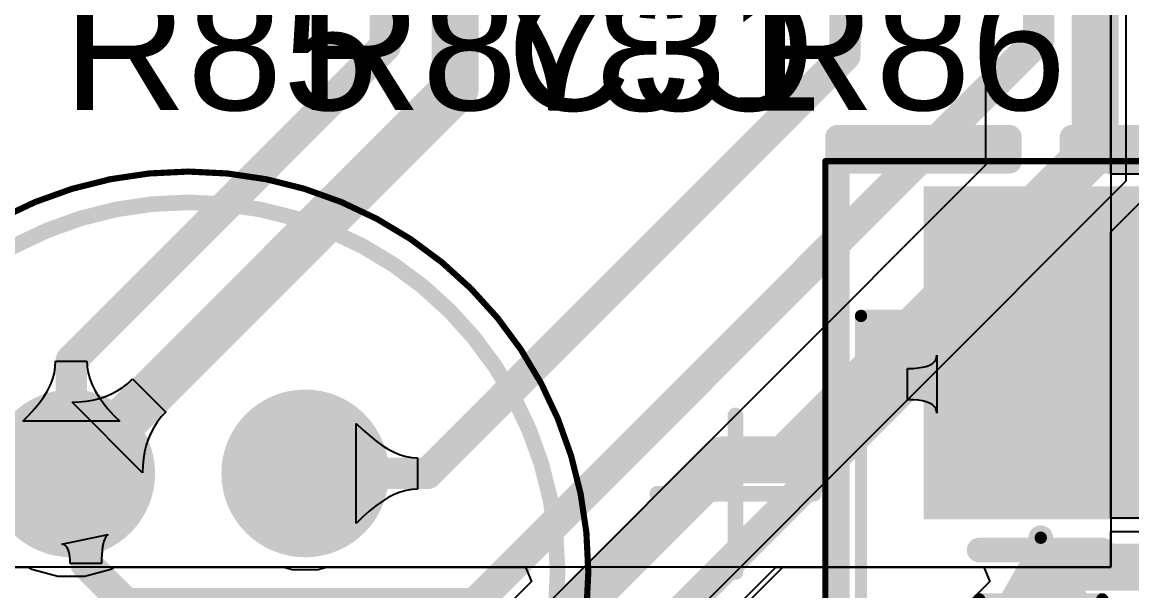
# Model space of a CAD drawing. Header units: inches. Extents: x 1.37 to 4.6, y 1.74 to 5.29.
# Drawn here: x 1.5719 to 1.9268, y 4.199 to 4.3807 of the extents above; entities that cross this region are included whole.
import ezdxf

# ---------------------------------------------------------------- set-up
doc = ezdxf.new("R2010")
doc.units = ezdxf.units.IN
doc.header["$MEASUREMENT"] = 0
for name, color, linetype in [('BottomLayer', 5, 'Continuous'), ('BottomOverlay', 54, 'Continuous'), ('BottomSolder', 6, 'Continuous'), ('Mechanical13', 56, 'Continuous'), ('Mechanical15', 56, 'Continuous'), ('MultiLayer', 9, 'Continuous'), ('PadHoleLayer', 156, 'Continuous'), ('TopLayer', 1, 'Continuous'), ('TopOverlay', 2, 'Continuous'), ('TopPaste', 8, 'Continuous'), ('TopSolder', 216, 'Continuous')]:
    doc.layers.add(name, color=color, linetype=linetype)
doc.styles.add('Arial', font='', dxfattribs={"height": 0.2})
doc.styles.get('Arial').set_extended_font_data('Arial')

# ---------------------------------------------------------------- blocks, each defined once
blk = doc.blocks.new('MIC_POM_2740P_C33_R_128')
at = {"layer": 'BottomLayer'}
h = blk.add_hatch(color=5, dxfattribs=at)
edge = h.paths.add_edge_path()
edge.add_arc((-0.0374, 0.0315), 0.0228, 0, 360)
h = blk.add_hatch(color=5, dxfattribs=at)
edge = h.paths.add_edge_path()
edge.add_arc((0.0374, 0.0315), 0.0228, 0, 360)
at = {"layer": 'BottomSolder'}
h = blk.add_hatch(color=6, dxfattribs=at)
edge = h.paths.add_edge_path()
edge.add_arc((-0.0374, 0.0315), 0.0268, 0, 360)
h = blk.add_hatch(color=6, dxfattribs=at)
edge = h.paths.add_edge_path()
edge.add_arc((0.0374, 0.0315), 0.0268, 0, 360)
at = {"layer": 'MultiLayer'}
h = blk.add_hatch(color=9, dxfattribs=at)
edge = h.paths.add_edge_path()
edge.add_arc((-0.0374, 0.0315), 0.0228, 0, 360)
h = blk.add_hatch(color=9, dxfattribs=at)
edge = h.paths.add_edge_path()
edge.add_arc((0.0374, 0.0315), 0.0228, 0, 360)
at = {"layer": 'PadHoleLayer'}
h = blk.add_hatch(color=156, dxfattribs=at)
edge = h.paths.add_edge_path()
edge.add_arc((-0.0374, 0.0315), 0.0128, 0, 360)
h = blk.add_hatch(color=156, dxfattribs=at)
edge = h.paths.add_edge_path()
edge.add_arc((0.0374, 0.0315), 0.0128, 0, 360)
at = {"layer": 'TopLayer'}
h = blk.add_hatch(color=1, dxfattribs=at)
edge = h.paths.add_edge_path()
edge.add_arc((-0.0374, 0.0315), 0.0228, 0, 360)
h = blk.add_hatch(color=1, dxfattribs=at)
edge = h.paths.add_edge_path()
edge.add_arc((0.0374, 0.0315), 0.0228, 0, 360)
at = {"layer": 'TopSolder'}
h = blk.add_hatch(color=216, dxfattribs=at)
edge = h.paths.add_edge_path()
edge.add_arc((-0.0374, 0.0315), 0.0268, 0, 360)
h = blk.add_hatch(color=216, dxfattribs=at)
edge = h.paths.add_edge_path()
edge.add_arc((0.0374, 0.0315), 0.0268, 0, 360)
at = {"layer": 'Mechanical13'}
for points, const_width in [([(0.11811, 0, 1), (-0.11811, 0, 1)], 0.005), ([(0.17375, 0.05, 1), (0.17625, 0.05, 1)], 0.0025), ([(0.14875, 0.025, 1), (0.15125, 0.025, 1)], 0.0025), ([(0.19875, 0.025, 1), (0.20125, 0.025, 1)], 0.0025), ([(0.11686, 0, 1), (0.11936, 0, 1)], 0.0025), ([(0.17375, 0, 1), (0.17625, 0, 1)], 0.0025)]:
    blk.add_lwpolyline(points, format="xyb", close=True, dxfattribs=dict(at, const_width=const_width))
at = {"layer": 'Mechanical13', "const_width": 0.005}
for points in [[(0.175, 0), (0.175, 0.05)], [(0.15, 0.025), (0.2, 0.025)]]:
    blk.add_lwpolyline(points, dxfattribs=at)
at = {"layer": 'Mechanical15'}
for points, const_width in [([(0.12795, 0, 1), (-0.12795, 0, 1)], 0.00197), ([(0.12746, 0, 1), (0.12844, 0, 1)], 0.000984)]:
    blk.add_lwpolyline(points, format="xyb", close=True, dxfattribs=dict(at, const_width=const_width))
at = {"layer": 'TopOverlay'}
for points, const_width in [([(0.11811, 0, 1), (-0.11811, 0, 1)], 0.005), ([(0.17375, 0.05, 1), (0.17625, 0.05, 1)], 0.0025), ([(0.14875, 0.025, 1), (0.15125, 0.025, 1)], 0.0025), ([(0.19875, 0.025, 1), (0.20125, 0.025, 1)], 0.0025), ([(0.11686, 0, 1), (0.11936, 0, 1)], 0.0025), ([(0.17375, 0, 1), (0.17625, 0, 1)], 0.0025)]:
    blk.add_lwpolyline(points, format="xyb", close=True, dxfattribs=dict(at, const_width=const_width))
at = {"layer": 'TopOverlay', "const_width": 0.005}
for points in [[(0.175, 0), (0.175, 0.05)], [(0.15, 0.025), (0.2, 0.025)]]:
    blk.add_lwpolyline(points, dxfattribs=at)
blk = doc.blocks.new('DIODE_SMA_146')
at = {"layer": 'Mechanical13'}
blk.add_hatch(color=56, dxfattribs=at).paths.add_polyline_path([(0.06619, -0.05748), (0.09055, -0.05748), (0.09055, 0.05748), (0.06619, 0.05748)])
at = {"layer": 'TopLayer'}
for points in [[(-0.12795, -0.03346), (-0.12795, 0.03346), (-0.02953, 0.03346), (-0.02953, -0.03346)], [(0.02953, -0.03346), (0.02953, 0.03346), (0.12795, 0.03346), (0.12795, -0.03346)]]:
    blk.add_hatch(color=1, dxfattribs=at).paths.add_polyline_path(points)
at = {"layer": 'TopPaste'}
for points in [[(-0.12795, -0.03346), (-0.12795, 0.03346), (-0.02953, 0.03346), (-0.02953, -0.03346)], [(0.02953, -0.03346), (0.02953, 0.03346), (0.12795, 0.03346), (0.12795, -0.03346)]]:
    blk.add_hatch(color=8, dxfattribs=at).paths.add_polyline_path(points)
at = {"layer": 'TopSolder'}
for points in [[(-0.13195, -0.03746), (-0.13195, 0.03746), (-0.02553, 0.03746), (-0.02553, -0.03746)], [(0.02553, -0.03746), (0.02553, 0.03746), (0.13195, 0.03746), (0.13195, -0.03746)]]:
    blk.add_hatch(color=216, dxfattribs=at).paths.add_polyline_path(points)
at = {"layer": 'Mechanical13', "const_width": 0.00394}
for points in [[(-0.09055, 0.05748), (-0.09055, -0.05748)], [(-0.09055, 0.05748), (0.09055, 0.05748)], [(0.09055, 0.05748), (0.09055, -0.05748)], [(-0.09055, -0.05748), (0.09055, -0.05748)]]:
    blk.add_lwpolyline(points, dxfattribs=at)
at = {"layer": 'Mechanical13', "const_width": 0.00197}
for points in [[(-0.09154, 0.05748, 1), (-0.08957, 0.05748, 1)], [(-0.09154, 0.05748, 1), (-0.08957, 0.05748, 1)], [(0.08957, 0.05748, 1), (0.09154, 0.05748, 1)], [(0.08957, 0.05748, 1), (0.09154, 0.05748, 1)], [(-0.09154, -0.05748, 1), (-0.08957, -0.05748, 1)], [(-0.09154, -0.05748, 1), (-0.08957, -0.05748, 1)], [(0.08957, -0.05748, 1), (0.09154, -0.05748, 1)], [(0.08957, -0.05748, 1), (0.09154, -0.05748, 1)]]:
    blk.add_lwpolyline(points, format="xyb", close=True, dxfattribs=at)
at = {"layer": 'Mechanical15'}
for points, const_width in [([(-0.14, 0.0689), (-0.14, -0.0689)], 0.00197), ([(-0.14, 0.0689), (0.14, 0.0689)], 0.00197), ([(0.14, 0.0689), (0.14, -0.0689)], 0.00197), ([(0, 0.01969), (0, -0.01969)], 0.00394), ([(-0.01969, 0), (0.01969, 0)], 0.00394), ([(-0.14, -0.0689), (0.14, -0.0689)], 0.00197)]:
    blk.add_lwpolyline(points, dxfattribs=dict(at, const_width=const_width))
for points, const_width in [([(-0.14049, 0.0689, 1), (-0.13951, 0.0689, 1)], 0.000984), ([(-0.14049, 0.0689, 1), (-0.13951, 0.0689, 1)], 0.000984), ([(0.13951, 0.0689, 1), (0.14049, 0.0689, 1)], 0.000984), ([(0.13951, 0.0689, 1), (0.14049, 0.0689, 1)], 0.000984), ([(-0.00098, 0.01969, 1), (0.00098, 0.01969, 1)], 0.00197), ([(-0.02067, 0, 1), (-0.0187, 0, 1)], 0.00197), ([(0.0187, 0, 1), (0.02067, 0, 1)], 0.00197), ([(-0.00098, -0.01969, 1), (0.00098, -0.01969, 1)], 0.00197), ([(-0.14049, -0.0689, 1), (-0.13951, -0.0689, 1)], 0.000984), ([(-0.14049, -0.0689, 1), (-0.13951, -0.0689, 1)], 0.000984), ([(0.13951, -0.0689, 1), (0.14049, -0.0689, 1)], 0.000984), ([(0.13951, -0.0689, 1), (0.14049, -0.0689, 1)], 0.000984)]:
    blk.add_lwpolyline(points, format="xyb", close=True, dxfattribs=dict(at, const_width=const_width))
at = {"layer": 'TopOverlay', "const_width": 0.00787}
for points in [[(-0.145, 0.065), (0.14764, 0.065)], [(-0.145, 0.065), (-0.145, 0.04626)], [(0.14, 0.065), (0.14, 0.01)], [(0.14764, 0.065), (0.14764, 0.01)], [(0.01575, 0.01969), (0.01575, -0.01969)], [(-0.01181, 0.01575), (0.01575, 0)], [(-0.01181, 0.01575), (-0.01181, -0.01969)], [(0.14, 0.01), (0.14764, 0.01)], [(-0.01969, 0), (-0.01181, 0)], [(0.01575, 0), (-0.01181, -0.01969)], [(0.01575, 0), (0.01969, 0)], [(0.14, -0.01), (0.14, -0.065)], [(0.14, -0.01), (0.14764, -0.01)], [(0.14764, -0.01), (0.14764, -0.065)], [(-0.145, -0.04626), (-0.145, -0.065)], [(-0.145, -0.065), (0.14764, -0.065)]]:
    blk.add_lwpolyline(points, dxfattribs=at)
at = {"layer": 'TopOverlay', "const_width": 0.00394}
for points in [[(-0.14697, 0.065, 1), (-0.14303, 0.065, 1)], [(-0.14697, 0.065, 1), (-0.14303, 0.065, 1)], [(0.13803, 0.065, 1), (0.14197, 0.065, 1)], [(0.14567, 0.065, 1), (0.14961, 0.065, 1)], [(0.14567, 0.065, 1), (0.14961, 0.065, 1)], [(-0.14697, 0.04626, 1), (-0.14303, 0.04626, 1)], [(0.01378, 0.01969, 1), (0.01772, 0.01969, 1)], [(-0.01378, 0.01575, 1), (-0.00984, 0.01575, 1)], [(-0.01378, 0.01575, 1), (-0.00984, 0.01575, 1)], [(0.13803, 0.01, 1), (0.14197, 0.01, 1)], [(0.13803, 0.01, 1), (0.14197, 0.01, 1)], [(0.14567, 0.01, 1), (0.14961, 0.01, 1)], [(0.14567, 0.01, 1), (0.14961, 0.01, 1)], [(-0.02165, 0, 1), (-0.01772, 0, 1)], [(-0.01378, 0, 1), (-0.00984, 0, 1)], [(0.01378, 0, 1), (0.01772, 0, 1)], [(0.01378, 0, 1), (0.01772, 0, 1)], [(0.01378, 0, 1), (0.01772, 0, 1)], [(0.01772, 0, 1), (0.02165, 0, 1)], [(0.13803, -0.01, 1), (0.14197, -0.01, 1)], [(0.13803, -0.01, 1), (0.14197, -0.01, 1)], [(0.14567, -0.01, 1), (0.14961, -0.01, 1)], [(0.14567, -0.01, 1), (0.14961, -0.01, 1)], [(-0.01378, -0.01969, 1), (-0.00984, -0.01969, 1)], [(-0.01378, -0.01969, 1), (-0.00984, -0.01969, 1)], [(0.01378, -0.01969, 1), (0.01772, -0.01969, 1)], [(-0.14697, -0.04626, 1), (-0.14303, -0.04626, 1)], [(-0.14697, -0.065, 1), (-0.14303, -0.065, 1)], [(-0.14697, -0.065, 1), (-0.14303, -0.065, 1)], [(0.13803, -0.065, 1), (0.14197, -0.065, 1)], [(0.14567, -0.065, 1), (0.14961, -0.065, 1)], [(0.14567, -0.065, 1), (0.14961, -0.065, 1)]]:
    blk.add_lwpolyline(points, format="xyb", close=True, dxfattribs=at)

msp = doc.modelspace()

# ---------------------------------------------------------------- linework, layer by layer
at = {"layer": 'BottomLayer'}
for p, q in [((1.92, 5.03344), (1.92, 4.20656)), ((1.925, 4.33), (1.925, 4.595)), ((1.88, 4.585), (1.88, 4.335)), ((1.88, 4.335), (1.605, 4.06)), ((1.645, 4.05), (1.925, 4.33)), ((1.92, 4.31365), (1.93068, 4.32432)), ((1.92, 4.22217), (1.92, 4.31365)), ((1.60564, 4.26526), (1.60719, 4.26669)), ((1.60719, 4.26669), (1.61779, 4.25609)), ((1.59859, 4.26108), (1.60048, 4.2619)), ((1.60048, 4.2619), (1.60229, 4.26287)), ((1.60229, 4.26287), (1.60401, 4.26399)), ((1.60401, 4.26399), (1.60564, 4.26526)), ((1.58783, 4.25929), (1.59015, 4.25934)), ((1.61039, 4.23672), (1.58783, 4.25929)), ((1.59015, 4.25934), (1.59239, 4.25955)), ((1.59239, 4.25955), (1.59454, 4.25991)), ((1.59454, 4.25991), (1.59661, 4.26042)), ((1.59661, 4.26042), (1.59859, 4.26108)), ((1.61779, 4.25609), (1.61637, 4.25454)), ((1.61397, 4.25118), (1.613, 4.24938)), ((1.61509, 4.2529), (1.61397, 4.25118)), ((1.61637, 4.25454), (1.61509, 4.2529)), ((1.613, 4.24938), (1.61218, 4.24749)), ((1.61152, 4.24551), (1.61101, 4.24344)), ((1.61218, 4.24749), (1.61152, 4.24551)), ((1.61065, 4.24129), (1.61045, 4.23905)), ((1.61101, 4.24344), (1.61065, 4.24129)), ((1.61045, 4.23905), (1.61039, 4.23672)), ((1.95351, 4.22217), (1.92, 4.22217)), ((1.92, 4.20656), (1.5, 4.20656)), ((1.50426, 4.20656), (1.57385, 4.20656)), ((1.57385, 4.20656), (1.57494, 4.20594)), ((1.57494, 4.20594), (1.58328, 4.2037)), ((1.59192, 4.2037), (1.60026, 4.20594)), ((1.60026, 4.20594), (1.60134, 4.20656)), ((1.60134, 4.20656), (1.65562, 4.20656)), ((1.65562, 4.20656), (1.65836, 4.20583)), ((1.65836, 4.20583), (1.66644, 4.20583)), ((1.66644, 4.20583), (1.66919, 4.20656)), ((1.66919, 4.20656), (1.73286, 4.20656)), ((1.73286, 4.20656), (1.73478, 4.20194)), ((1.74234, 4.13598), (1.81292, 4.20656)), ((1.81292, 4.20656), (1.87942, 4.20656)), ((1.87942, 4.20656), (1.88133, 4.20194)), ((1.58328, 4.2037), (1.59192, 4.2037)), ((1.73478, 4.20194), (1.61264, 4.0798)), ((1.88133, 4.20194), (1.8311, 4.15171))]:
    msp.add_line(p, q, dxfattribs=at)
at = {"layer": 'BottomLayer', "const_width": 0.015}
for points in [[(1.915, 4.34), (1.915, 4.58)], [(1.71037, 4.35927), (1.71037, 4.47137)], [(1.5876, 4.2365), (1.71037, 4.35927)], [(1.81582, 4.24082), (1.915, 4.34)], [(1.62372, 4.06872), (1.79582, 4.24082)], [(1.79582, 4.24082), (1.81582, 4.24082)], [(1.84218, 4.14063), (1.90805, 4.2065)], [(1.90805, 4.2065), (1.96, 4.2065)]]:
    msp.add_lwpolyline(points, dxfattribs=at)
at = {"layer": 'BottomLayer', "const_width": 0.0075}
for points in [[(1.70662, 4.35927, 1), (1.71412, 4.35927, 1)], [(1.70662, 4.35927, 1), (1.71412, 4.35927, 1)], [(1.91125, 4.34, 1), (1.91875, 4.34, 1)], [(1.91125, 4.34, 1), (1.91875, 4.34, 1)], [(1.79207, 4.24082, 1), (1.79957, 4.24082, 1)], [(1.79207, 4.24082, 1), (1.79957, 4.24082, 1)], [(1.81207, 4.24082, 1), (1.81957, 4.24082, 1)], [(1.81207, 4.24082, 1), (1.81957, 4.24082, 1)], [(1.58385, 4.2365, 1), (1.59135, 4.2365, 1)], [(1.9043, 4.2065, 1), (1.9118, 4.2065, 1)], [(1.9043, 4.2065, 1), (1.9118, 4.2065, 1)]]:
    msp.add_lwpolyline(points, format="xyb", close=True, dxfattribs=at)
at = {"layer": 'TopLayer'}
for p, q in [((1.92, 5.03344), (1.92, 4.20656)), ((1.92, 4.33209), (1.92, 4.49541)), ((1.93897, 4.33209), (1.92, 4.33209)), ((1.86356, 4.27211), (1.86403, 4.27275)), ((1.86403, 4.27275), (1.86431, 4.27347)), ((1.86431, 4.27347), (1.8644, 4.27428)), ((1.8644, 4.27428), (1.8644, 4.25576)), ((1.58218, 4.26862), (1.58249, 4.27052)), ((1.58249, 4.27052), (1.5826, 4.27241)), ((1.5826, 4.27241), (1.5926, 4.27241)), ((1.5926, 4.27241), (1.5927, 4.27052)), ((1.5927, 4.27052), (1.59302, 4.26862)), ((1.85502, 4.27002), (1.8568, 4.27006)), ((1.85502, 4.26002), (1.85502, 4.27002)), ((1.8568, 4.27006), (1.8584, 4.27019)), ((1.8584, 4.27019), (1.85981, 4.27041)), ((1.85981, 4.27041), (1.86103, 4.2707)), ((1.86103, 4.2707), (1.86206, 4.27109)), ((1.86206, 4.27109), (1.8629, 4.27156)), ((1.8629, 4.27156), (1.86356, 4.27211)), ((1.58091, 4.26481), (1.58165, 4.26672)), ((1.58165, 4.26672), (1.58218, 4.26862)), ((1.59302, 4.26862), (1.59355, 4.26672)), ((1.59355, 4.26672), (1.59428, 4.26481)), ((1.57881, 4.26096), (1.57997, 4.26289)), ((1.57997, 4.26289), (1.58091, 4.26481)), ((1.59428, 4.26481), (1.59523, 4.26289)), ((1.59523, 4.26289), (1.59639, 4.26096)), ((1.57586, 4.25709), (1.57744, 4.25903)), ((1.57744, 4.25903), (1.57881, 4.26096)), ((1.59639, 4.26096), (1.59776, 4.25903)), ((1.59776, 4.25903), (1.59933, 4.25709)), ((1.8568, 4.25998), (1.85502, 4.26002)), ((1.8584, 4.25985), (1.8568, 4.25998)), ((1.85981, 4.25964), (1.8584, 4.25985)), ((1.86103, 4.25934), (1.85981, 4.25964)), ((1.86206, 4.25896), (1.86103, 4.25934)), ((1.8629, 4.25849), (1.86206, 4.25896)), ((1.86356, 4.25793), (1.8629, 4.25849)), ((1.57207, 4.25319), (1.57407, 4.25514)), ((1.57407, 4.25514), (1.57586, 4.25709)), ((1.59933, 4.25709), (1.60112, 4.25514)), ((1.60112, 4.25514), (1.60312, 4.25319)), ((1.86403, 4.25729), (1.86356, 4.25793)), ((1.86431, 4.25657), (1.86403, 4.25729)), ((1.8644, 4.25576), (1.86431, 4.25657)), ((1.60312, 4.25319), (1.57207, 4.25319)), ((1.67868, 4.22054), (1.67868, 4.25245)), ((1.67868, 4.25245), (1.68081, 4.25037)), ((1.68081, 4.25037), (1.68496, 4.24686)), ((1.68496, 4.24686), (1.68698, 4.24544)), ((1.68698, 4.24544), (1.68896, 4.24424)), ((1.68896, 4.24424), (1.69091, 4.24325)), ((1.69091, 4.24325), (1.69281, 4.24248)), ((1.69281, 4.24248), (1.69469, 4.24193)), ((1.69469, 4.24193), (1.69652, 4.24161)), ((1.69652, 4.24161), (1.69832, 4.2415)), ((1.69832, 4.2415), (1.69832, 4.2315)), ((1.69281, 4.23051), (1.69091, 4.22974)), ((1.69469, 4.23106), (1.69281, 4.23051)), ((1.69652, 4.23139), (1.69469, 4.23106)), ((1.69832, 4.2315), (1.69652, 4.23139)), ((1.68698, 4.22755), (1.68496, 4.22613)), ((1.68896, 4.22876), (1.68698, 4.22755)), ((1.69091, 4.22974), (1.68896, 4.22876)), ((1.6829, 4.22448), (1.68081, 4.22262)), ((1.68496, 4.22613), (1.6829, 4.22448)), ((1.68081, 4.22262), (1.67868, 4.22054)), ((1.58463, 4.21389), (1.59939, 4.21699)), ((1.59863, 4.21621), (1.59831, 4.21562)), ((1.59899, 4.21667), (1.59863, 4.21621)), ((1.59939, 4.21699), (1.59899, 4.21667)), ((1.92, 4.20656), (1.92, 4.21791)), ((1.92, 4.21791), (1.93897, 4.21791)), ((1.58514, 4.21377), (1.58463, 4.21389)), ((1.58559, 4.21354), (1.58514, 4.21377)), ((1.58598, 4.21319), (1.58559, 4.21354)), ((1.58633, 4.21274), (1.58598, 4.21319)), ((1.58662, 4.21218), (1.58633, 4.21274)), ((1.58685, 4.21151), (1.58662, 4.21218)), ((1.59761, 4.21304), (1.59747, 4.21191)), ((1.59781, 4.21403), (1.59761, 4.21304)), ((1.59804, 4.21489), (1.59781, 4.21403)), ((1.59831, 4.21562), (1.59804, 4.21489)), ((1.58704, 4.21073), (1.58685, 4.21151)), ((1.58717, 4.20983), (1.58704, 4.21073)), ((1.58725, 4.20883), (1.58717, 4.20983)), ((1.58728, 4.20772), (1.58725, 4.20883)), ((1.5973, 4.20925), (1.59728, 4.20772)), ((1.59747, 4.21191), (1.5973, 4.20925)), ((1.92, 4.20656), (1.5, 4.20656)), ((1.59728, 4.20772), (1.58728, 4.20772)), ((1.7709, 4.16233), (1.81513, 4.20656)), ((1.81513, 4.20656), (1.92, 4.20656))]:
    msp.add_line(p, q, dxfattribs=at)
at = {"layer": 'TopLayer', "const_width": 0.01}
for points in [[(1.897, 4.37526), (1.897, 4.52502)], [(1.835, 4.37), (1.835, 4.40631)], [(1.68798, 4.37298), (1.68798, 4.40154)], [(1.71667, 4.19492), (1.897, 4.37526)], [(1.5876, 4.2726), (1.68798, 4.37298)], [(1.7015, 4.2365), (1.835, 4.37)], [(1.88765, 4.26502), (1.91531, 4.29268)], [(1.91531, 4.29268), (2.09027, 4.29268)], [(1.5876, 4.2365), (1.5876, 4.2726)], [(1.76162, 4.17162), (1.85502, 4.26502)], [(1.85502, 4.26502), (1.88765, 4.26502)], [(1.5876, 4.2365), (1.59228, 4.23182)], [(1.6624, 4.2365), (1.7015, 4.2365)], [(1.59228, 4.20772), (1.59228, 4.23182)], [(1.59228, 4.20772), (1.60508, 4.19492)], [(1.60508, 4.19492), (1.71667, 4.19492)]]:
    msp.add_lwpolyline(points, dxfattribs=at)
at = {"layer": 'TopLayer', "const_width": 0.005}
for points in [[(1.8945, 4.37526, 1), (1.8995, 4.37526, 1)], [(1.8945, 4.37526, 1), (1.8995, 4.37526, 1)], [(1.68548, 4.37298, 1), (1.69048, 4.37298, 1)], [(1.68548, 4.37298, 1), (1.69048, 4.37298, 1)], [(1.8325, 4.37, 1), (1.8375, 4.37, 1)], [(1.8325, 4.37, 1), (1.8375, 4.37, 1)], [(1.91281, 4.29268, 1), (1.91781, 4.29268, 1)], [(1.91281, 4.29268, 1), (1.91781, 4.29268, 1)], [(1.5851, 4.2726, 1), (1.5901, 4.2726, 1)], [(1.5851, 4.2726, 1), (1.5901, 4.2726, 1)], [(1.85252, 4.26502, 1), (1.85752, 4.26502, 1)], [(1.85252, 4.26502, 1), (1.85752, 4.26502, 1)], [(1.88515, 4.26502, 1), (1.89015, 4.26502, 1)], [(1.88515, 4.26502, 1), (1.89015, 4.26502, 1)], [(1.5851, 4.2365, 1), (1.5901, 4.2365, 1)], [(1.5851, 4.2365, 1), (1.5901, 4.2365, 1)], [(1.6599, 4.2365, 1), (1.6649, 4.2365, 1)], [(1.699, 4.2365, 1), (1.704, 4.2365, 1)], [(1.699, 4.2365, 1), (1.704, 4.2365, 1)], [(1.58978, 4.23182, 1), (1.59478, 4.23182, 1)], [(1.58978, 4.23182, 1), (1.59478, 4.23182, 1)], [(1.58978, 4.20772, 1), (1.59478, 4.20772, 1)], [(1.58978, 4.20772, 1), (1.59478, 4.20772, 1)], [(1.60258, 4.19492, 1), (1.60758, 4.19492, 1)], [(1.60258, 4.19492, 1), (1.60758, 4.19492, 1)], [(1.71417, 4.19492, 1), (1.71917, 4.19492, 1)], [(1.71417, 4.19492, 1), (1.71917, 4.19492, 1)]]:
    msp.add_lwpolyline(points, format="xyb", close=True, dxfattribs=at)

# ---------------------------------------------------------------- block references
at = {"rotation": 90}
msp.add_blockref('DIODE_SMA_146', (1.89763, 4.19626), dxfattribs=at)
msp.add_blockref('MIC_POM_2740P_C33_R_128', (1.625, 4.205))

# ---------------------------------------------------------------- texts
at = {"layer": 'BottomOverlay', "style": 'Arial', "text_generation_flag": 2}
msp.add_text('C37', height=0.03937, dxfattribs=at).set_placement((1.82554, 4.35243))
at = {"layer": 'TopOverlay', "style": 'Arial'}
for s, p in [('R85', (1.58488, 4.3526)), ('R87', (1.65997, 4.3526)), ('C31', (1.72689, 4.35243)), ('R86', (1.80497, 4.3526))]:
    msp.add_text(s, height=0.03937, dxfattribs=at).set_placement(p)

doc.saveas('drawing.dxf')
